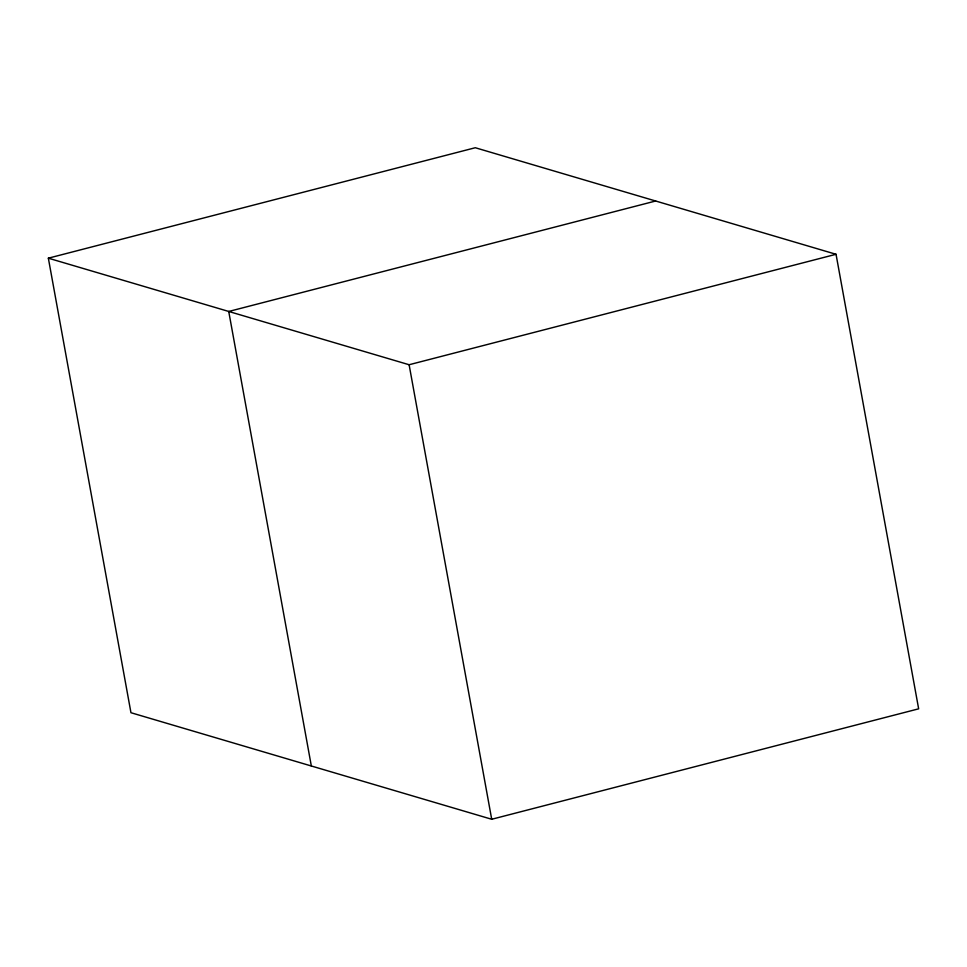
<?xml version="1.0" encoding="UTF-8"?>
<svg xmlns="http://www.w3.org/2000/svg" width="967" height="967" viewBox="0 0 967 967"><rect width="100%" height="100%" fill="white"/><g stroke="black" fill="none" stroke-linecap="round" stroke-linejoin="round"><path stroke-width="1.45" d="M48.35 258.177L475.293 147.733L836.044 254.285L918.65 708.823L491.707 819.267L130.956 712.715L48.35 258.177L409.114 364.74L836.044 254.285M655.662 201.003L228.732 311.459L311.338 765.997M409.114 364.74L491.707 819.267"/></g></svg>
